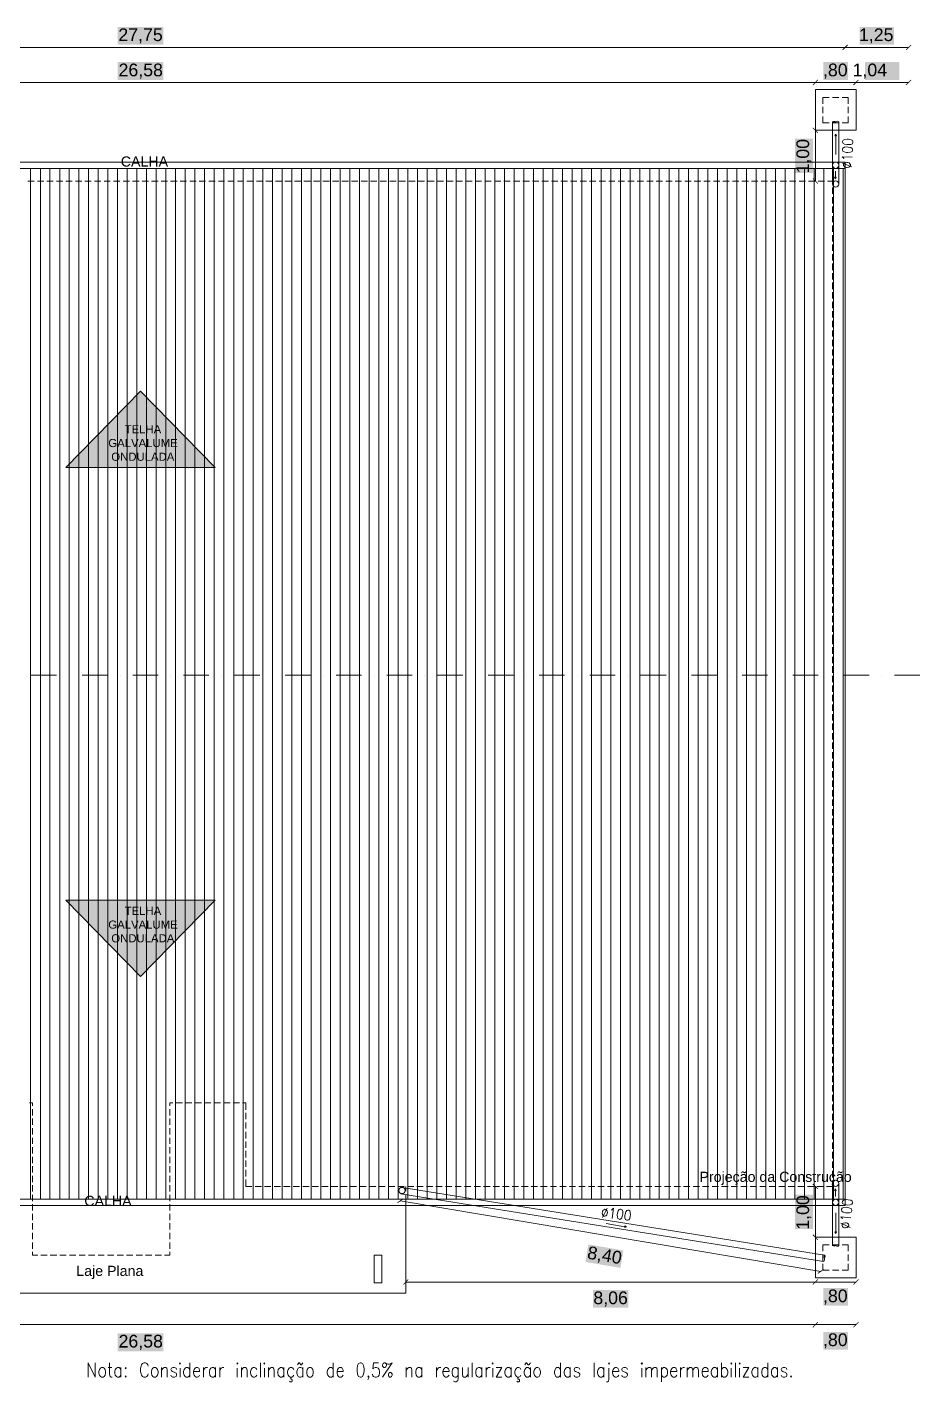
# Model space of a CAD drawing. Header units: millimetres. Extents: x 8 to 69.8, y -142.7 to -115.9.
# Drawn here: x 22.13 to 39.71, y -142.56 to -115.88 of the extents above; entities that cross this region are included whole.
import ezdxf

# ---------------------------------------------------------------- set-up
doc = ezdxf.new("R2010")
doc.units = ezdxf.units.MM
for name, color, linetype in [('PDF_0', 7, 'Continuous'), ('PDF_04-DETALHE', 7, 'Continuous'), ('PDF_A_Texto', 7, 'Continuous'), ('PDF_Text', 7, 'Continuous')]:
    doc.layers.add(name, color=color, linetype=linetype)
for name, color, linetype, true_color in [('PDF_13-CORTE', 7, 'Continuous', 0x7d7d7d), ('PDF_19-COBERTA', 7, 'Continuous', 0x7d7d7d), ('PDF_A-PROJEÇÃO', 7, 'Continuous', 0x7d7d7d), ('PDF_A_Cotas', 7, 'Continuous', 0xffffff), ('PDF_A_PLUVIAL', 7, 'Continuous', 0x2491ff), ('PDF_IND_FLUXO', 7, 'Continuous', 0xffffff)]:
    doc.layers.add(name, color=color, linetype=linetype, true_color=true_color)
doc.styles.add('PDF Arial', font='arial.ttf')

msp = doc.modelspace()

# ---------------------------------------------------------------- linework, layer by layer
at = {"layer": 'PDF_0', "transparency": 33554559}
for points in [[(38.18, -116.32), (38.19, -116.33), (38.278, -116.219)], [(38.278, -116.219), (38.19, -116.33), (38.18, -116.32)], [(38.19, -116.33), (38.278, -116.219), (38.291, -116.231)], [(38.291, -116.231), (38.278, -116.219), (38.19, -116.33)], [(39.428, -116.32), (39.441, -116.33), (39.529, -116.219)], [(39.441, -116.33), (39.529, -116.219), (39.539, -116.231)]]:
    msp.add_solid(points, dxfattribs=at)
at = {"layer": 'PDF_04-DETALHE', "lineweight": 0}
msp.add_lwpolyline([(10.486, -116.276), (38.234, -116.276), (39.485, -116.276)], dxfattribs=at)
at = {"layer": 'PDF_04-DETALHE', "color": 7, "true_color": 0xffffff, "transparency": 33554559}
for points in [[(23.911, -115.876), (23.911, -116.225), (24.809, -115.876)], [(23.911, -116.225), (24.809, -115.876), (24.809, -116.225)], [(38.52, -115.876), (38.52, -116.225), (39.199, -115.876)], [(38.52, -116.225), (39.199, -115.876), (39.199, -116.225)]]:
    msp.add_solid(points, dxfattribs=at)
at = {"layer": 'PDF_04-DETALHE', "transparency": 33554559}
for points in [[(37.593, -117.013), (37.605, -117.022), (37.694, -116.911)], [(37.694, -116.911), (37.605, -117.022), (37.593, -117.013)], [(37.605, -117.022), (37.694, -116.911), (37.704, -116.92)], [(37.704, -116.92), (37.694, -116.911), (37.605, -117.022)], [(38.393, -117.013), (38.405, -117.022), (38.494, -116.911)], [(38.494, -116.911), (38.405, -117.022), (38.393, -117.013)], [(38.405, -117.022), (38.494, -116.911), (38.504, -116.92)], [(38.504, -116.92), (38.494, -116.911), (38.405, -117.022)], [(39.428, -117.013), (39.441, -117.022), (39.529, -116.911)], [(39.441, -117.022), (39.529, -116.911), (39.539, -116.92)], [(37.704, -117.956), (37.593, -117.864), (37.605, -117.854)], [(37.694, -117.966), (37.704, -117.956), (37.593, -117.864)], [(37.605, -118.855), (37.593, -118.864), (37.704, -118.953)], [(37.593, -118.864), (37.704, -118.953), (37.694, -118.966)], [(37.704, -138.757), (37.593, -138.668), (37.605, -138.655)], [(37.694, -138.766), (37.704, -138.757), (37.593, -138.668)], [(29.528, -138.944), (29.423, -139.039), (29.413, -139.027)], [(29.537, -138.957), (29.528, -138.944), (29.423, -139.039)], [(37.605, -139.655), (37.593, -139.668), (37.704, -139.757)], [(37.593, -139.668), (37.704, -139.757), (37.694, -139.766)], [(37.691, -140.417), (37.701, -140.43), (37.808, -140.335)], [(37.701, -140.43), (37.808, -140.335), (37.815, -140.348)], [(29.629, -140.536), (29.54, -140.647), (29.531, -140.638)], [(29.639, -140.546), (29.629, -140.536), (29.54, -140.647)], [(37.593, -140.638), (37.605, -140.647), (37.694, -140.536)], [(37.694, -140.536), (37.605, -140.647), (37.593, -140.638)], [(37.605, -140.647), (37.694, -140.536), (37.704, -140.546)], [(37.704, -140.546), (37.694, -140.536), (37.605, -140.647)], [(38.393, -140.638), (38.405, -140.647), (38.494, -140.536)], [(38.405, -140.647), (38.494, -140.536), (38.504, -140.546)], [(37.593, -141.476), (37.605, -141.489), (37.694, -141.378)], [(37.694, -141.378), (37.605, -141.489), (37.593, -141.476)], [(37.605, -141.489), (37.694, -141.378), (37.704, -141.387)], [(37.704, -141.387), (37.694, -141.378), (37.605, -141.489)], [(38.393, -141.476), (38.405, -141.489), (38.494, -141.378)], [(38.405, -141.489), (38.494, -141.378), (38.504, -141.387)]]:
    msp.add_solid(points, dxfattribs=at)
at = {"layer": 'PDF_13-CORTE', "lineweight": 0}
for points in [[(10.486, -118.661), (38.234, -118.661), (38.234, -138.96), (10.486, -138.96)], [(29.112, -140.611), (29.112, -140.062), (28.962, -140.062), (28.962, -140.611)]]:
    msp.add_lwpolyline(points, close=True, dxfattribs=at)
for points in [[(22.707, -128.641), (22.209, -128.641)], [(22.958, -128.641), (22.958, -128.641)], [(23.707, -128.641), (23.209, -128.641)], [(23.958, -128.641), (23.958, -128.641)], [(24.708, -128.641), (24.209, -128.641)], [(24.958, -128.641), (24.958, -128.641)], [(25.708, -128.641), (25.209, -128.641)], [(25.959, -128.641), (25.959, -128.641)], [(26.708, -128.641), (26.209, -128.641)], [(26.959, -128.641), (26.959, -128.641)], [(27.708, -128.641), (27.21, -128.641)], [(27.959, -128.641), (27.959, -128.641)], [(28.708, -128.641), (28.21, -128.641)], [(28.959, -128.641), (28.959, -128.641)], [(29.709, -128.641), (29.207, -128.641)], [(29.959, -128.641), (29.959, -128.641)], [(30.709, -128.641), (30.207, -128.641)], [(30.96, -128.641), (30.96, -128.641)], [(31.709, -128.641), (31.207, -128.641)], [(31.96, -128.641), (31.96, -128.641)], [(32.709, -128.641), (32.207, -128.641)], [(32.957, -128.641), (32.957, -128.641)], [(33.709, -128.641), (33.208, -128.641)], [(33.957, -128.641), (33.957, -128.641)], [(34.71, -128.641), (34.208, -128.641)], [(34.957, -128.641), (34.957, -128.641)], [(35.71, -128.641), (35.208, -128.641)], [(35.957, -128.641), (35.957, -128.641)], [(36.707, -128.641), (36.208, -128.641)], [(36.958, -128.641), (36.958, -128.641)], [(37.707, -128.641), (37.208, -128.641)], [(37.958, -128.641), (37.958, -128.641)], [(38.707, -128.641), (38.209, -128.641)], [(38.958, -128.641), (38.958, -128.641)], [(39.707, -128.641), (39.209, -128.641)]]:
    msp.add_lwpolyline(points, dxfattribs=at)
at = {"layer": 'PDF_13-CORTE', "color": 7, "lineweight": 0}
msp.add_lwpolyline([(17.586, -138.96), (17.586, -140.811), (29.585, -140.811), (29.585, -138.96)], dxfattribs=at)
at = {"layer": 'PDF_19-COBERTA', "lineweight": 0}
for points in [[(22.196, -118.661), (22.196, -138.96)], [(22.387, -118.661), (22.387, -138.96)], [(22.577, -118.661), (22.577, -138.96)], [(22.768, -118.661), (22.768, -138.96)], [(22.955, -118.661), (22.955, -138.96)], [(23.145, -118.661), (23.145, -138.96)], [(23.336, -118.661), (23.336, -138.96)], [(23.526, -118.661), (23.526, -138.96)], [(23.717, -118.661), (23.717, -138.96)], [(23.907, -118.661), (23.907, -138.96)], [(24.098, -118.661), (24.098, -138.96)], [(24.288, -118.661), (24.288, -138.96)], [(24.479, -118.661), (24.479, -138.96)], [(24.67, -118.661), (24.67, -138.96)], [(24.86, -118.661), (24.86, -138.96)], [(25.051, -118.661), (25.051, -138.96)], [(25.241, -118.661), (25.241, -138.96)], [(25.432, -118.661), (25.432, -138.96)], [(25.622, -118.661), (25.622, -138.96)], [(25.813, -118.661), (25.813, -138.96)], [(26.003, -118.661), (26.003, -138.96)], [(26.194, -118.661), (26.194, -138.96)], [(26.384, -118.661), (26.384, -138.96)], [(26.575, -118.661), (26.575, -138.96)], [(26.765, -118.661), (26.765, -138.96)], [(26.956, -118.661), (26.956, -138.96)], [(27.146, -118.661), (27.146, -138.96)], [(27.337, -118.661), (27.337, -138.96)], [(27.527, -118.661), (27.527, -138.96)], [(27.718, -118.661), (27.718, -138.96)], [(27.908, -118.661), (27.908, -138.96)], [(28.099, -118.661), (28.099, -138.96)], [(28.289, -118.661), (28.289, -138.96)], [(28.48, -118.661), (28.48, -138.96)], [(28.67, -118.661), (28.67, -138.96)], [(28.861, -118.661), (28.861, -138.96)], [(29.051, -118.661), (29.051, -138.96)], [(29.242, -118.661), (29.242, -138.96)], [(29.432, -118.661), (29.432, -138.96)], [(29.623, -118.661), (29.623, -138.96)], [(29.813, -118.661), (29.813, -138.96)], [(30.004, -118.661), (30.004, -138.96)], [(30.194, -118.661), (30.194, -138.96)], [(30.385, -118.661), (30.385, -138.96)], [(30.575, -118.661), (30.575, -138.96)], [(30.766, -118.661), (30.766, -138.96)], [(30.956, -118.661), (30.956, -138.96)], [(31.147, -118.661), (31.147, -138.96)], [(31.337, -118.661), (31.337, -138.96)], [(31.528, -118.661), (31.528, -138.96)], [(31.718, -118.661), (31.718, -138.96)], [(31.909, -118.661), (31.909, -138.96)], [(32.099, -118.661), (32.099, -138.96)], [(32.29, -118.661), (32.29, -138.96)], [(32.481, -118.661), (32.481, -138.96)], [(32.671, -118.661), (32.671, -138.96)], [(32.862, -118.661), (32.862, -138.96)], [(33.052, -118.661), (33.052, -138.96)], [(33.243, -118.661), (33.243, -138.96)], [(33.433, -118.661), (33.433, -138.96)], [(33.624, -118.661), (33.624, -138.96)], [(33.814, -118.661), (33.814, -138.96)], [(34.005, -118.661), (34.005, -138.96)], [(34.195, -118.661), (34.195, -138.96)], [(34.386, -118.661), (34.386, -138.96)], [(34.576, -118.661), (34.576, -138.96)], [(34.767, -118.661), (34.767, -138.96)], [(34.957, -118.661), (34.957, -138.96)], [(35.148, -118.661), (35.148, -138.96)], [(35.338, -118.661), (35.338, -138.96)], [(35.529, -118.661), (35.529, -138.96)], [(35.719, -118.661), (35.719, -138.96)], [(35.91, -118.661), (35.91, -138.96)], [(36.1, -118.661), (36.1, -138.96)], [(36.291, -118.661), (36.291, -138.96)], [(36.481, -118.661), (36.481, -138.96)], [(36.672, -118.661), (36.672, -138.96)], [(36.862, -118.661), (36.862, -138.96)], [(37.053, -118.661), (37.053, -138.96)], [(37.243, -118.661), (37.243, -138.96)], [(37.434, -118.661), (37.434, -138.96)], [(37.624, -118.661), (37.624, -138.96)], [(37.815, -118.661), (37.815, -138.96)], [(38.005, -118.661), (38.005, -138.96)], [(38.196, -118.661), (38.196, -138.96)]]:
    msp.add_lwpolyline(points, dxfattribs=at)
at = {"layer": 'PDF_A-PROJEÇÃO', "lineweight": 0}
for points in [[(22.142, -118.909), (22.266, -118.909)], [(22.329, -118.909), (22.453, -118.909)], [(22.517, -118.909), (22.641, -118.909)], [(22.704, -118.909), (22.828, -118.909)], [(22.891, -118.909), (23.015, -118.909)], [(23.079, -118.909), (23.203, -118.909)], [(23.266, -118.909), (23.39, -118.909)], [(23.453, -118.909), (23.577, -118.909)], [(23.641, -118.909), (23.765, -118.909)], [(23.828, -118.909), (23.955, -118.909)], [(24.015, -118.909), (24.142, -118.909)], [(24.203, -118.909), (24.33, -118.909)], [(24.39, -118.909), (24.517, -118.909)], [(24.577, -118.909), (24.704, -118.909)], [(24.765, -118.909), (24.892, -118.909)], [(24.952, -118.909), (25.079, -118.909)], [(25.143, -118.909), (25.266, -118.909)], [(25.33, -118.909), (25.454, -118.909)], [(25.517, -118.909), (25.641, -118.909)], [(25.705, -118.909), (25.828, -118.909)], [(25.892, -118.909), (26.016, -118.909)], [(26.079, -118.909), (26.203, -118.909)], [(26.267, -118.909), (26.39, -118.909)], [(26.454, -118.909), (26.578, -118.909)], [(26.641, -118.909), (26.765, -118.909)], [(26.829, -118.909), (26.952, -118.909)], [(27.016, -118.909), (27.14, -118.909)], [(27.203, -118.909), (27.327, -118.909)], [(27.391, -118.909), (27.514, -118.909)], [(27.578, -118.909), (27.705, -118.909)], [(27.765, -118.909), (27.892, -118.909)], [(27.953, -118.909), (28.08, -118.909)], [(28.14, -118.909), (28.267, -118.909)], [(28.327, -118.909), (28.454, -118.909)], [(28.515, -118.909), (28.642, -118.909)], [(28.702, -118.909), (28.829, -118.909)], [(28.889, -118.909), (29.016, -118.909)], [(29.08, -118.909), (29.204, -118.909)], [(29.267, -118.909), (29.391, -118.909)], [(29.455, -118.909), (29.578, -118.909)], [(29.642, -118.909), (29.766, -118.909)], [(29.829, -118.909), (29.953, -118.909)], [(30.017, -118.909), (30.14, -118.909)], [(30.204, -118.909), (30.328, -118.909)], [(30.391, -118.909), (30.515, -118.909)], [(30.579, -118.909), (30.702, -118.909)], [(30.766, -118.909), (30.89, -118.909)], [(30.953, -118.909), (31.077, -118.909)], [(31.141, -118.909), (31.264, -118.909)], [(31.328, -118.909), (31.452, -118.909)], [(31.515, -118.909), (31.642, -118.909)], [(31.703, -118.909), (31.83, -118.909)], [(31.89, -118.909), (32.017, -118.909)], [(32.077, -118.909), (32.204, -118.909)], [(32.265, -118.909), (32.392, -118.909)], [(32.452, -118.909), (32.579, -118.909)], [(32.639, -118.909), (32.766, -118.909)], [(32.83, -118.909), (32.954, -118.909)], [(33.017, -118.909), (33.141, -118.909)], [(33.204, -118.909), (33.328, -118.909)], [(33.392, -118.909), (33.516, -118.909)], [(33.579, -118.909), (33.703, -118.909)], [(33.766, -118.909), (33.89, -118.909)], [(33.954, -118.909), (34.078, -118.909)], [(34.141, -118.909), (34.265, -118.909)], [(34.328, -118.909), (34.452, -118.909)], [(34.516, -118.909), (34.64, -118.909)], [(34.703, -118.909), (34.827, -118.909)], [(34.89, -118.909), (35.014, -118.909)], [(35.078, -118.909), (35.202, -118.909)], [(35.265, -118.909), (35.392, -118.909)], [(35.452, -118.909), (35.58, -118.909)], [(35.64, -118.909), (35.767, -118.909)], [(35.827, -118.909), (35.954, -118.909)], [(36.015, -118.909), (36.142, -118.909)], [(36.202, -118.909), (36.329, -118.909)], [(36.389, -118.909), (36.516, -118.909)], [(36.58, -118.909), (36.704, -118.909)], [(36.767, -118.909), (36.891, -118.909)], [(36.954, -118.909), (37.078, -118.909)], [(37.142, -118.909), (37.266, -118.909)], [(37.329, -118.909), (37.453, -118.909)], [(37.516, -118.909), (37.64, -118.909)], [(37.704, -118.909), (37.828, -118.909)], [(37.891, -118.909), (37.983, -118.909), (37.983, -118.972)], [(37.983, -118.909), (37.983, -118.909)], [(37.983, -119.036), (37.983, -119.159)], [(37.983, -119.223), (37.983, -119.347)], [(37.983, -119.41), (37.983, -119.534)], [(37.983, -119.598), (37.983, -119.721)], [(37.983, -119.785), (37.983, -119.909)], [(37.983, -119.972), (37.983, -120.096)], [(37.983, -120.16), (37.983, -120.283)], [(37.983, -120.347), (37.983, -120.474)], [(37.983, -120.534), (37.983, -120.661)], [(37.983, -120.722), (37.983, -120.849)], [(37.983, -120.909), (37.983, -121.036)], [(37.983, -121.096), (37.983, -121.223)], [(37.983, -121.284), (37.983, -121.411)], [(37.983, -121.474), (37.983, -121.598)], [(37.983, -121.661), (37.983, -121.785)], [(37.983, -121.849), (37.983, -121.973)], [(37.983, -122.036), (37.983, -122.16)], [(37.983, -122.223), (37.983, -122.347)], [(37.983, -122.411), (37.983, -122.535)], [(37.983, -122.598), (37.983, -122.722)], [(37.983, -122.785), (37.983, -122.909)], [(37.983, -122.973), (37.983, -123.097)], [(37.983, -123.16), (37.983, -123.284)], [(37.983, -123.347), (37.983, -123.471)], [(37.983, -123.535), (37.983, -123.662)], [(37.983, -123.722), (37.983, -123.849)], [(37.983, -123.909), (37.983, -124.036)], [(37.983, -124.097), (37.983, -124.224)], [(37.983, -124.284), (37.983, -124.411)], [(37.983, -124.472), (37.983, -124.599)], [(37.983, -124.659), (37.983, -124.786)], [(37.983, -124.849), (37.983, -124.973)], [(37.983, -125.037), (37.983, -125.161)], [(37.983, -125.224), (37.983, -125.348)], [(37.983, -125.411), (37.983, -125.535)], [(37.983, -125.599), (37.983, -125.723)], [(37.983, -125.786), (37.983, -125.91)], [(37.983, -125.973), (37.983, -126.097)], [(37.983, -126.161), (37.983, -126.285)], [(37.983, -126.348), (37.983, -126.472)], [(37.983, -126.535), (37.983, -126.659)], [(37.983, -126.723), (37.983, -126.847)], [(37.983, -126.91), (37.983, -127.037)], [(37.983, -127.097), (37.983, -127.224)], [(37.983, -127.285), (37.983, -127.412)], [(37.983, -127.472), (37.983, -127.599)], [(37.983, -127.659), (37.983, -127.786)], [(37.983, -127.847), (37.983, -127.91), (37.983, -128.031)], [(37.983, -128.091), (37.983, -128.218)], [(37.983, -128.279), (37.983, -128.406)], [(37.983, -128.466), (37.983, -128.593)], [(37.983, -128.653), (37.983, -128.78)], [(37.983, -128.841), (37.983, -128.968)], [(37.983, -129.028), (37.983, -129.155)], [(37.983, -129.218), (37.983, -129.342)], [(37.983, -129.406), (37.983, -129.53)], [(37.983, -129.593), (37.983, -129.717)], [(37.983, -129.78), (37.983, -129.904)], [(37.983, -129.968), (37.983, -130.092)], [(37.983, -130.155), (37.983, -130.279)], [(37.983, -130.342), (37.983, -130.466)], [(37.983, -130.53), (37.983, -130.654)], [(37.983, -130.717), (37.983, -130.841)], [(37.983, -130.904), (37.983, -131.028)], [(37.983, -131.092), (37.983, -131.216)], [(37.983, -131.279), (37.983, -131.406)], [(37.983, -131.466), (37.983, -131.593)], [(37.983, -131.654), (37.983, -131.781)], [(37.983, -131.841), (37.983, -131.968)], [(37.983, -132.028), (37.983, -132.155)], [(37.983, -132.216), (37.983, -132.343)], [(37.983, -132.403), (37.983, -132.53)], [(37.983, -132.594), (37.983, -132.717)], [(37.983, -132.781), (37.983, -132.905)], [(37.983, -132.968), (37.983, -133.092)], [(37.983, -133.156), (37.983, -133.28)], [(37.983, -133.343), (37.983, -133.467)], [(37.983, -133.53), (37.983, -133.654)], [(37.983, -133.718), (37.983, -133.842)], [(37.983, -133.905), (37.983, -134.029)], [(37.983, -134.092), (37.983, -134.216)], [(37.983, -134.28), (37.983, -134.404)], [(37.983, -134.467), (37.983, -134.591)], [(37.983, -134.654), (37.983, -134.781)], [(37.983, -134.842), (37.983, -134.969)], [(37.983, -135.029), (37.983, -135.156)], [(37.983, -135.216), (37.983, -135.343)], [(37.983, -135.404), (37.983, -135.531)], [(37.983, -135.591), (37.983, -135.718)], [(37.983, -135.778), (37.983, -135.905)], [(37.983, -135.969), (37.983, -136.093)], [(37.983, -136.156), (37.983, -136.28)], [(37.983, -136.344), (37.983, -136.467)], [(37.983, -136.531), (37.983, -136.655)], [(37.983, -136.718), (37.983, -136.842)], [(22.174, -137.061), (22.234, -137.061), (22.234, -137.125)], [(24.936, -137.125), (24.936, -137.061), (24.997, -137.061)], [(25.06, -137.061), (25.184, -137.061)], [(25.247, -137.061), (25.371, -137.061)], [(25.435, -137.061), (25.559, -137.061)], [(25.622, -137.061), (25.746, -137.061)], [(25.809, -137.061), (25.933, -137.061)], [(25.997, -137.061), (26.124, -137.061)], [(26.184, -137.061), (26.311, -137.061)], [(26.371, -137.061), (26.435, -137.061), (26.435, -137.198)], [(37.983, -136.906), (37.983, -137.029)], [(37.983, -137.093), (37.983, -137.217)], [(22.234, -137.185), (22.234, -137.312)], [(22.234, -137.372), (22.234, -137.499)], [(24.936, -137.312), (24.936, -137.185)], [(24.936, -137.499), (24.936, -137.372)], [(26.435, -137.261), (26.435, -137.385)], [(37.983, -137.28), (37.983, -137.404)], [(22.234, -137.563), (22.234, -137.687)], [(24.936, -137.687), (24.936, -137.563)], [(26.435, -137.449), (26.435, -137.572)], [(26.435, -137.636), (26.435, -137.763)], [(37.983, -137.468), (37.983, -137.591)], [(37.983, -137.655), (37.983, -137.779)], [(22.234, -137.75), (22.234, -137.874)], [(22.234, -137.938), (22.234, -138.061)], [(24.936, -137.874), (24.936, -137.75)], [(24.936, -138.061), (24.936, -137.938)], [(26.435, -137.823), (26.435, -137.95)], [(37.983, -137.842), (37.983, -137.966)], [(22.234, -138.125), (22.234, -138.249)], [(24.936, -138.249), (24.936, -138.125)], [(26.435, -138.011), (26.435, -138.138)], [(26.435, -138.198), (26.435, -138.325)], [(37.983, -138.03), (37.983, -138.157)], [(37.983, -138.217), (37.983, -138.344)], [(22.234, -138.312), (22.234, -138.436)], [(24.936, -138.436), (24.936, -138.312)], [(26.435, -138.385), (26.435, -138.512)], [(37.983, -138.404), (37.983, -138.531)], [(22.234, -138.5), (22.234, -138.623)], [(22.234, -138.687), (22.234, -138.811)], [(24.936, -138.623), (24.936, -138.5)], [(24.936, -138.811), (24.936, -138.687)], [(26.552, -138.712), (26.435, -138.712), (26.435, -138.573)], [(26.74, -138.712), (26.616, -138.712)], [(26.927, -138.712), (26.803, -138.712)], [(27.114, -138.712), (26.991, -138.712)], [(27.305, -138.712), (27.178, -138.712)], [(27.492, -138.712), (27.365, -138.712)], [(27.68, -138.712), (27.553, -138.712)], [(27.867, -138.712), (27.74, -138.712)], [(28.054, -138.712), (27.927, -138.712)], [(28.242, -138.712), (28.115, -138.712)], [(28.429, -138.712), (28.302, -138.712)], [(28.616, -138.712), (28.492, -138.712)], [(28.804, -138.712), (28.68, -138.712)], [(28.991, -138.712), (28.867, -138.712)], [(29.178, -138.712), (29.054, -138.712)], [(29.366, -138.712), (29.242, -138.712)], [(29.553, -138.712), (29.429, -138.712)], [(29.585, -138.804), (29.585, -138.712)], [(29.74, -138.712), (29.616, -138.712)], [(29.928, -138.712), (29.804, -138.712)], [(30.115, -138.712), (29.991, -138.712)], [(30.302, -138.712), (30.178, -138.712)], [(30.49, -138.712), (30.366, -138.712)], [(30.677, -138.712), (30.553, -138.712)], [(30.864, -138.712), (30.741, -138.712)], [(31.055, -138.712), (30.928, -138.712)], [(31.242, -138.712), (31.115, -138.712)], [(31.43, -138.712), (31.303, -138.712)], [(31.617, -138.712), (31.49, -138.712)], [(31.804, -138.712), (31.677, -138.712)], [(31.992, -138.712), (31.865, -138.712)], [(32.179, -138.712), (32.052, -138.712)], [(32.366, -138.712), (32.239, -138.712)], [(32.554, -138.712), (32.43, -138.712)], [(32.741, -138.712), (32.617, -138.712)], [(32.928, -138.712), (32.804, -138.712)], [(33.116, -138.712), (32.992, -138.712)], [(33.303, -138.712), (33.179, -138.712)], [(33.49, -138.712), (33.366, -138.712)], [(33.678, -138.712), (33.554, -138.712)], [(33.865, -138.712), (33.741, -138.712)], [(34.052, -138.712), (33.928, -138.712)], [(34.24, -138.712), (34.116, -138.712)], [(34.427, -138.712), (34.303, -138.712)], [(34.614, -138.712), (34.49, -138.712)], [(34.805, -138.712), (34.678, -138.712)], [(34.992, -138.712), (34.865, -138.712)], [(35.179, -138.712), (35.052, -138.712)], [(35.367, -138.712), (35.24, -138.712)], [(35.554, -138.712), (35.427, -138.712)], [(35.741, -138.712), (35.614, -138.712)], [(35.929, -138.712), (35.802, -138.712)], [(36.116, -138.712), (35.989, -138.712)], [(36.303, -138.712), (36.18, -138.712)], [(36.491, -138.712), (36.367, -138.712)], [(36.678, -138.712), (36.554, -138.712)], [(36.865, -138.712), (36.742, -138.712)], [(37.053, -138.712), (36.929, -138.712)], [(37.24, -138.712), (37.116, -138.712)], [(37.427, -138.712), (37.304, -138.712)], [(37.615, -138.712), (37.491, -138.712)], [(37.802, -138.712), (37.678, -138.712)], [(37.983, -138.592), (37.983, -138.712), (37.866, -138.712)], [(22.234, -138.874), (22.234, -138.998)], [(24.936, -138.998), (24.936, -138.874)], [(29.585, -138.96), (29.585, -138.868)], [(22.234, -139.062), (22.234, -139.185)], [(22.234, -139.249), (22.234, -139.373)], [(24.936, -139.185), (24.936, -139.062)], [(24.936, -139.373), (24.936, -139.249)], [(22.234, -139.436), (22.234, -139.56)], [(24.936, -139.56), (24.936, -139.436)], [(22.234, -139.624), (22.234, -139.751)], [(22.234, -139.811), (22.234, -139.938)], [(24.936, -139.751), (24.936, -139.624)], [(24.936, -139.938), (24.936, -139.811)], [(22.234, -139.998), (22.234, -140.062), (22.336, -140.062)], [(22.396, -140.062), (22.523, -140.062)], [(22.583, -140.062), (22.71, -140.062)], [(22.774, -140.062), (22.898, -140.062)], [(22.961, -140.062), (23.085, -140.062)], [(23.149, -140.062), (23.272, -140.062)], [(23.336, -140.062), (23.46, -140.062)], [(23.523, -140.062), (23.647, -140.062)], [(23.711, -140.062), (23.834, -140.062)], [(23.898, -140.062), (24.022, -140.062)], [(24.085, -140.062), (24.209, -140.062)], [(24.273, -140.062), (24.396, -140.062)], [(24.46, -140.062), (24.584, -140.062)], [(24.647, -140.062), (24.771, -140.062)], [(24.835, -140.062), (24.936, -140.062), (24.936, -139.998)]]:
    msp.add_lwpolyline(points, dxfattribs=at)
at = {"layer": 'PDF_A_Cotas', "color": 7, "lineweight": 0}
for points in [[(10.27, -116.968), (11.07, -116.968), (37.65, -116.968), (38.45, -116.968), (39.485, -116.968)], [(37.65, -117.908), (37.65, -118.909)], [(37.65, -139.712), (37.65, -138.712)], [(29.474, -138.992), (37.755, -140.382)], [(38.45, -140.593), (37.65, -140.593), (29.585, -140.593)], [(10.27, -141.432), (11.07, -141.432), (37.65, -141.432), (38.45, -141.432)]]:
    msp.add_lwpolyline(points, dxfattribs=at)
at = {"layer": 'PDF_A_Cotas', "transparency": 33554559}
for points in [[(23.911, -116.565), (23.911, -116.917), (24.809, -116.565)], [(23.911, -116.917), (24.809, -116.565), (24.809, -116.917)], [(37.805, -116.565), (37.805, -116.917), (38.294, -116.565)], [(37.805, -116.917), (38.294, -116.565), (38.294, -116.917)], [(38.628, -116.565), (38.628, -116.917), (39.304, -116.565)], [(38.628, -116.917), (39.304, -116.565), (39.304, -116.917)], [(37.25, -118.747), (37.599, -118.747), (37.25, -118.073)], [(37.599, -118.747), (37.25, -118.073), (37.599, -118.073)], [(37.25, -139.551), (37.599, -139.551), (37.25, -138.874)], [(37.599, -139.551), (37.25, -138.874), (37.599, -138.874)], [(33.179, -139.852), (33.122, -140.198), (33.868, -139.97)], [(33.122, -140.198), (33.868, -139.97), (33.811, -140.313)], [(33.268, -140.749), (33.268, -141.098), (33.967, -140.749)], [(33.268, -141.098), (33.967, -140.749), (33.967, -141.098)], [(37.805, -140.711), (37.805, -141.06), (38.294, -140.711)], [(37.805, -141.06), (38.294, -140.711), (38.294, -141.06)], [(23.911, -141.603), (23.911, -141.955), (24.809, -141.603)], [(23.911, -141.955), (24.809, -141.603), (24.809, -141.955)], [(37.805, -141.578), (37.805, -141.927), (38.294, -141.578)], [(37.805, -141.927), (38.294, -141.578), (38.294, -141.927)]]:
    msp.add_solid(points, dxfattribs=at)
at = {"layer": 'PDF_A_PLUVIAL', "lineweight": 0}
for points in [[(38.45, -117.108), (38.45, -117.908), (37.65, -117.908), (37.65, -117.108)], [(38.186, -118.143), (38.196, -118.166), (38.221, -118.181), (38.269, -118.191), (38.297, -118.191), (38.345, -118.188), (38.377, -118.172), (38.386, -118.15), (38.386, -118.134), (38.377, -118.112), (38.351, -118.096), (38.304, -118.086), (38.275, -118.083), (38.228, -118.089), (38.196, -118.105), (38.186, -118.127)], [(38.18, -118.293), (38.19, -118.318), (38.215, -118.334), (38.263, -118.343), (38.291, -118.343), (38.339, -118.34), (38.371, -118.324), (38.38, -118.302), (38.38, -118.286), (38.371, -118.264), (38.345, -118.248), (38.297, -118.239), (38.269, -118.235), (38.221, -118.242), (38.19, -118.258), (38.18, -118.28)], [(38.205, -118.601), (38.215, -118.616), (38.231, -118.632), (38.259, -118.642), (38.278, -118.642), (38.307, -118.635), (38.329, -118.62), (38.339, -118.607), (38.339, -118.582), (38.329, -118.569), (38.313, -118.55), (38.285, -118.543), (38.266, -118.54), (38.237, -118.547), (38.215, -118.562), (38.205, -118.578)], [(38.177, -139.02), (38.186, -139.046), (38.212, -139.062), (38.259, -139.074), (38.288, -139.077), (38.336, -139.074), (38.364, -139.062), (38.377, -139.039), (38.38, -139.023), (38.371, -139.001), (38.345, -138.982), (38.297, -138.973), (38.269, -138.969), (38.221, -138.973), (38.193, -138.985), (38.18, -139.004)], [(33.5, -139.16), (33.484, -139.17), (33.465, -139.185), (33.455, -139.214), (33.452, -139.233), (33.455, -139.262), (33.471, -139.281), (33.484, -139.293), (33.506, -139.297), (33.522, -139.287), (33.541, -139.271), (33.551, -139.243), (33.554, -139.223), (33.547, -139.195), (33.535, -139.176), (33.522, -139.163)], [(33.808, -139.157), (33.782, -139.166), (33.763, -139.192), (33.751, -139.239), (33.747, -139.268), (33.751, -139.316), (33.76, -139.344), (33.782, -139.357), (33.798, -139.36), (33.82, -139.35), (33.839, -139.325), (33.852, -139.277), (33.855, -139.249), (33.855, -139.201), (33.843, -139.173), (33.82, -139.16)], [(33.957, -139.176), (33.935, -139.182), (33.916, -139.211), (33.903, -139.255), (33.9, -139.284), (33.9, -139.331), (33.913, -139.363), (33.935, -139.376), (33.951, -139.376), (33.973, -139.37), (33.992, -139.344), (34.005, -139.297), (34.008, -139.268), (34.005, -139.22), (33.995, -139.189), (33.973, -139.179)], [(38.164, -139.173), (38.17, -139.195), (38.199, -139.214), (38.244, -139.227), (38.272, -139.23), (38.323, -139.227), (38.351, -139.214), (38.364, -139.192), (38.364, -139.176), (38.358, -139.154), (38.329, -139.135), (38.285, -139.122), (38.256, -139.119), (38.205, -139.122), (38.177, -139.135), (38.164, -139.157)], [(38.174, -139.481), (38.18, -139.497), (38.199, -139.512), (38.224, -139.522), (38.244, -139.525), (38.275, -139.519), (38.294, -139.506), (38.304, -139.493), (38.307, -139.471), (38.301, -139.452), (38.282, -139.436), (38.253, -139.427), (38.234, -139.424), (38.205, -139.43), (38.186, -139.443), (38.174, -139.458)], [(38.45, -140.513), (38.45, -139.712), (37.65, -139.712), (37.65, -140.513)]]:
    msp.add_lwpolyline(points, close=True, dxfattribs=at)
for points in [[(37.799, -117.384), (37.799, -117.261), (37.923, -117.261)], [(37.986, -117.261), (38.11, -117.261)], [(38.174, -117.261), (38.297, -117.261), (38.297, -117.384)], [(37.799, -117.572), (37.799, -117.448)], [(37.923, -117.759), (37.799, -117.759), (37.799, -117.635)], [(38.297, -117.635), (38.297, -117.759), (38.174, -117.759)], [(38.297, -117.448), (38.297, -117.572)], [(37.983, -118.963), (37.983, -117.743)], [(38.11, -117.759), (37.986, -117.759)], [(38.11, -118.969), (38.11, -117.743)], [(38.05, -118.016), (38.034, -118.019), (38.053, -117.985)], [(38.05, -118.388), (38.05, -118.016), (38.066, -118.019), (38.05, -117.985)], [(38.212, -118.47), (38.202, -118.454), (38.174, -118.432), (38.374, -118.439)], [(10.486, -118.661), (10.486, -118.534), (38.234, -118.534), (38.234, -118.661)], [(38.043, -118.712), (38.043, -118.832), (38.059, -118.829), (38.043, -118.867), (38.028, -118.829), (38.043, -118.832)], [(38.18, -118.553), (38.367, -118.629)], [(29.509, -138.731), (37.831, -140.065)], [(37.983, -138.658), (37.983, -139.878)], [(38.11, -138.652), (38.11, -139.878)], [(38.234, -138.96), (38.234, -139.087), (10.486, -139.087), (10.486, -138.96)], [(29.489, -138.855), (37.812, -140.189)], [(38.043, -138.909), (38.043, -138.788), (38.059, -138.792), (38.043, -138.757), (38.028, -138.792), (38.043, -138.788)], [(33.547, -139.138), (33.458, -139.319)], [(33.627, -139.176), (33.643, -139.17), (33.671, -139.141), (33.646, -139.341)], [(38.05, -139.233), (38.05, -139.605), (38.066, -139.601), (38.05, -139.636)], [(33.532, -139.443), (33.897, -139.503), (33.893, -139.516), (33.932, -139.506), (33.897, -139.487), (33.897, -139.503)], [(38.148, -139.433), (38.332, -139.519)], [(38.186, -139.35), (38.177, -139.335), (38.151, -139.309), (38.348, -139.328)], [(38.05, -139.605), (38.034, -139.601), (38.053, -139.636)], [(37.923, -139.862), (37.799, -139.862), (37.799, -139.986)], [(37.799, -140.049), (37.799, -140.173)], [(38.11, -139.862), (37.986, -139.862)], [(38.297, -139.986), (38.297, -139.862), (38.174, -139.862)], [(38.297, -140.173), (38.297, -140.049)], [(37.799, -140.236), (37.799, -140.36), (37.923, -140.36)], [(37.818, -140.189), (37.818, -140.189)], [(38.174, -140.36), (38.297, -140.36), (38.297, -140.236)], [(37.986, -140.36), (38.11, -140.36)]]:
    msp.add_lwpolyline(points, dxfattribs=at)
msp.add_lwpolyline([(37.813, -140.188, 0.292777), (37.825, -140.115, 0.415337), (37.833, -140.064)], format="xyb", dxfattribs=at)
for centre in [(38.048, -118.596), (38.048, -118.967), (29.51, -138.79), (38.048, -138.65), (38.048, -139.022)]:
    msp.add_circle(centre, 0.0619, dxfattribs=at)
for centre, radius, start, end in [((38.023, -117.802), 0.0683, 57.9694, 122.0471), ((38.023, -117.685), 0.0683, 237.9694, 302.0471), ((38.083, -117.767), 0.0365, 43.2532, 135.1098), ((37.855, -140.092), 0.0365, 125.8484, 216.0681), ((38.023, -139.933), 0.0683, 57.9529, 122.0306), ((38.023, -139.816), 0.0683, 237.9529, 302.0306), ((38.083, -139.851), 0.0365, 224.8902, 316.7468)]:
    msp.add_arc(centre, radius, start, end, dxfattribs=at)
at = {"layer": 'PDF_A_Texto', "lineweight": 0}
for points in [[(23.326, -142.464), (23.326, -142.182), (23.469, -142.464), (23.469, -142.182)], [(23.752, -142.182), (23.752, -142.41), (23.761, -142.452), (23.784, -142.464), (23.803, -142.464)], [(24.511, -142.249), (24.501, -142.223), (24.482, -142.195), (24.46, -142.182), (24.422, -142.182), (24.4, -142.195), (24.381, -142.223), (24.371, -142.249), (24.362, -142.29), (24.362, -142.356), (24.371, -142.398), (24.381, -142.426), (24.4, -142.452), (24.422, -142.464), (24.46, -142.464), (24.482, -142.452), (24.501, -142.426), (24.511, -142.398)], [(25.333, -142.182), (25.333, -142.464)], [(26.721, -142.182), (26.721, -142.464)], [(27.448, -142.223), (27.48, -142.182), (27.489, -142.182), (27.518, -142.223), (27.53, -142.223), (27.559, -142.182)], [(28.156, -142.182), (28.156, -142.464)], [(29.048, -142.182), (28.947, -142.182), (28.937, -142.302), (28.947, -142.29), (28.978, -142.277), (29.007, -142.277), (29.039, -142.29), (29.058, -142.318), (29.067, -142.356), (29.067, -142.385), (29.058, -142.426), (29.039, -142.452), (29.007, -142.464), (28.978, -142.464), (28.947, -142.452), (28.937, -142.439), (28.927, -142.41)], [(29.178, -142.182), (29.201, -142.21), (29.201, -142.236), (29.191, -142.264), (29.169, -142.277), (29.15, -142.277), (29.128, -142.249), (29.128, -142.223), (29.14, -142.195), (29.159, -142.182), (29.178, -142.182), (29.201, -142.195), (29.229, -142.21), (29.261, -142.21), (29.289, -142.195), (29.312, -142.182), (29.128, -142.464)], [(30.89, -142.182), (30.89, -142.464)], [(31.925, -142.223), (31.953, -142.182), (31.963, -142.182), (31.995, -142.223), (32.004, -142.223), (32.036, -142.182)], [(32.633, -142.182), (32.633, -142.464)], [(33.29, -142.182), (33.29, -142.464)], [(35.802, -142.182), (35.802, -142.464)], [(36.075, -142.182), (36.075, -142.464)], [(36.713, -142.182), (36.713, -142.464)], [(23.723, -142.277), (23.793, -142.277)], [(23.974, -142.318), (23.955, -142.29), (23.936, -142.277), (23.904, -142.277), (23.885, -142.29), (23.863, -142.318), (23.853, -142.356), (23.853, -142.385), (23.863, -142.426), (23.885, -142.452), (23.904, -142.464), (23.936, -142.464), (23.955, -142.452), (23.974, -142.426)], [(23.974, -142.277), (23.974, -142.464)], [(24.774, -142.277), (24.774, -142.464)], [(24.774, -142.331), (24.806, -142.29), (24.825, -142.277), (24.857, -142.277), (24.876, -142.29), (24.885, -142.331), (24.885, -142.464)], [(25.07, -142.318), (25.06, -142.29), (25.028, -142.277), (24.997, -142.277), (24.968, -142.29), (24.958, -142.318), (24.968, -142.344), (24.987, -142.356), (25.038, -142.372), (25.06, -142.385), (25.07, -142.41), (25.07, -142.426), (25.06, -142.452), (25.028, -142.464), (24.997, -142.464), (24.968, -142.452), (24.958, -142.426)], [(25.139, -142.29), (25.139, -142.464)], [(25.333, -142.318), (25.311, -142.29), (25.292, -142.277), (25.26, -142.277), (25.241, -142.29), (25.222, -142.318), (25.209, -142.356), (25.209, -142.385), (25.222, -142.426), (25.241, -142.452), (25.26, -142.464), (25.292, -142.464), (25.311, -142.452), (25.333, -142.426)], [(25.403, -142.356), (25.524, -142.356), (25.524, -142.331), (25.514, -142.302), (25.505, -142.29), (25.482, -142.277), (25.454, -142.277), (25.435, -142.29), (25.413, -142.318), (25.403, -142.356), (25.403, -142.385), (25.413, -142.426), (25.435, -142.452), (25.454, -142.464), (25.482, -142.464), (25.505, -142.452), (25.524, -142.426)], [(25.597, -142.277), (25.597, -142.464)], [(25.597, -142.356), (25.606, -142.318), (25.625, -142.29), (25.647, -142.277), (25.676, -142.277)], [(25.838, -142.318), (25.819, -142.29), (25.797, -142.277), (25.768, -142.277), (25.746, -142.29), (25.727, -142.318), (25.717, -142.356), (25.717, -142.385), (25.727, -142.426), (25.746, -142.452), (25.768, -142.464), (25.797, -142.464), (25.819, -142.452), (25.838, -142.426)], [(25.838, -142.277), (25.838, -142.464)], [(25.921, -142.277), (25.921, -142.464)], [(25.921, -142.356), (25.93, -142.318), (25.949, -142.29), (25.971, -142.277), (26, -142.277)], [(26.263, -142.29), (26.263, -142.464)], [(26.346, -142.277), (26.346, -142.464)], [(26.346, -142.331), (26.375, -142.29), (26.394, -142.277), (26.425, -142.277), (26.444, -142.29), (26.457, -142.331), (26.457, -142.464)], [(26.648, -142.318), (26.629, -142.29), (26.606, -142.277), (26.578, -142.277), (26.559, -142.29), (26.537, -142.318), (26.527, -142.356), (26.527, -142.385), (26.537, -142.426), (26.559, -142.452), (26.578, -142.464), (26.606, -142.464), (26.629, -142.452), (26.648, -142.426)], [(26.8, -142.29), (26.8, -142.464)], [(26.883, -142.277), (26.883, -142.464)], [(26.883, -142.331), (26.911, -142.29), (26.93, -142.277), (26.962, -142.277), (26.981, -142.29), (26.994, -142.331), (26.994, -142.464)], [(27.184, -142.318), (27.165, -142.29), (27.143, -142.277), (27.114, -142.277), (27.095, -142.29), (27.073, -142.318), (27.064, -142.356), (27.064, -142.385), (27.073, -142.426), (27.095, -142.452), (27.114, -142.464), (27.143, -142.464), (27.165, -142.452), (27.184, -142.426)], [(27.184, -142.277), (27.184, -142.464)], [(27.378, -142.318), (27.356, -142.29), (27.337, -142.277), (27.305, -142.277), (27.286, -142.29), (27.267, -142.318), (27.257, -142.356), (27.257, -142.385), (27.267, -142.426), (27.286, -142.452), (27.305, -142.464), (27.337, -142.464), (27.356, -142.452), (27.378, -142.426)], [(27.295, -142.547), (27.305, -142.56), (27.337, -142.56), (27.346, -142.547), (27.346, -142.518), (27.337, -142.506), (27.318, -142.506), (27.318, -142.464)], [(27.559, -142.318), (27.54, -142.29), (27.518, -142.277), (27.489, -142.277), (27.467, -142.29), (27.448, -142.318), (27.438, -142.356), (27.438, -142.385), (27.448, -142.426), (27.467, -142.452), (27.489, -142.464), (27.518, -142.464), (27.54, -142.452), (27.559, -142.426)], [(27.559, -142.277), (27.559, -142.464)], [(28.156, -142.318), (28.137, -142.29), (28.118, -142.277), (28.086, -142.277), (28.067, -142.29), (28.045, -142.318), (28.035, -142.356), (28.035, -142.385), (28.045, -142.426), (28.067, -142.452), (28.086, -142.464), (28.118, -142.464), (28.137, -142.452), (28.156, -142.426)], [(28.229, -142.356), (28.35, -142.356), (28.35, -142.331), (28.34, -142.302), (28.331, -142.29), (28.308, -142.277), (28.28, -142.277), (28.257, -142.29), (28.238, -142.318), (28.229, -142.356), (28.229, -142.385), (28.238, -142.426), (28.257, -142.452), (28.28, -142.464), (28.308, -142.464), (28.331, -142.452), (28.35, -142.426)], [(28.854, -142.452), (28.845, -142.464), (28.835, -142.452), (28.845, -142.439), (28.854, -142.452), (28.854, -142.48), (28.845, -142.506), (28.835, -142.518)], [(29.594, -142.277), (29.594, -142.464)], [(29.594, -142.331), (29.626, -142.29), (29.645, -142.277), (29.677, -142.277), (29.696, -142.29), (29.705, -142.331), (29.705, -142.464)], [(29.899, -142.318), (29.877, -142.29), (29.858, -142.277), (29.826, -142.277), (29.807, -142.29), (29.788, -142.318), (29.778, -142.356), (29.778, -142.385), (29.788, -142.426), (29.807, -142.452), (29.826, -142.464), (29.858, -142.464), (29.877, -142.452), (29.899, -142.426)], [(29.899, -142.277), (29.899, -142.464)], [(30.191, -142.277), (30.191, -142.464)], [(30.191, -142.356), (30.201, -142.318), (30.223, -142.29), (30.242, -142.277), (30.274, -142.277)], [(30.315, -142.356), (30.436, -142.356), (30.436, -142.331), (30.426, -142.302), (30.413, -142.29), (30.394, -142.277), (30.363, -142.277), (30.344, -142.29), (30.325, -142.318), (30.315, -142.356), (30.315, -142.385), (30.325, -142.426), (30.344, -142.452), (30.363, -142.464), (30.394, -142.464), (30.413, -142.452), (30.436, -142.426)], [(30.617, -142.318), (30.598, -142.29), (30.575, -142.277), (30.547, -142.277), (30.525, -142.29), (30.506, -142.318), (30.496, -142.356), (30.496, -142.385), (30.506, -142.426), (30.525, -142.452), (30.547, -142.464), (30.575, -142.464), (30.598, -142.452), (30.617, -142.426)], [(30.617, -142.277), (30.617, -142.493), (30.607, -142.534), (30.598, -142.547), (30.575, -142.56), (30.547, -142.56), (30.525, -142.547)], [(30.699, -142.277), (30.699, -142.41), (30.709, -142.452), (30.728, -142.464), (30.76, -142.464), (30.779, -142.452), (30.81, -142.41)], [(30.81, -142.277), (30.81, -142.464)], [(31.083, -142.318), (31.061, -142.29), (31.042, -142.277), (31.014, -142.277), (30.991, -142.29), (30.972, -142.318), (30.963, -142.356), (30.963, -142.385), (30.972, -142.426), (30.991, -142.452), (31.014, -142.464), (31.042, -142.464), (31.061, -142.452), (31.083, -142.426)], [(31.083, -142.277), (31.083, -142.464)], [(31.163, -142.277), (31.163, -142.464)], [(31.163, -142.356), (31.176, -142.318), (31.195, -142.29), (31.214, -142.277), (31.245, -142.277)], [(31.296, -142.29), (31.296, -142.464)], [(31.477, -142.464), (31.366, -142.464), (31.477, -142.277), (31.366, -142.277)], [(31.661, -142.318), (31.639, -142.29), (31.62, -142.277), (31.588, -142.277), (31.569, -142.29), (31.55, -142.318), (31.537, -142.356), (31.537, -142.385), (31.55, -142.426), (31.569, -142.452), (31.588, -142.464), (31.62, -142.464), (31.639, -142.452), (31.661, -142.426)], [(31.661, -142.277), (31.661, -142.464)], [(31.852, -142.318), (31.833, -142.29), (31.811, -142.277), (31.782, -142.277), (31.763, -142.29), (31.741, -142.318), (31.731, -142.356), (31.731, -142.385), (31.741, -142.426), (31.763, -142.452), (31.782, -142.464), (31.811, -142.464), (31.833, -142.452), (31.852, -142.426)], [(31.772, -142.547), (31.782, -142.56), (31.811, -142.56), (31.823, -142.547), (31.823, -142.518), (31.811, -142.506), (31.791, -142.506), (31.791, -142.464)], [(32.036, -142.318), (32.014, -142.29), (31.995, -142.277), (31.963, -142.277), (31.944, -142.29), (31.925, -142.318), (31.912, -142.356), (31.912, -142.385), (31.925, -142.426), (31.944, -142.452), (31.963, -142.464), (31.995, -142.464), (32.014, -142.452), (32.036, -142.426)], [(32.036, -142.277), (32.036, -142.464)], [(32.633, -142.318), (32.611, -142.29), (32.592, -142.277), (32.56, -142.277), (32.541, -142.29), (32.522, -142.318), (32.509, -142.356), (32.509, -142.385), (32.522, -142.426), (32.541, -142.452), (32.56, -142.464), (32.592, -142.464), (32.611, -142.452), (32.633, -142.426)], [(32.823, -142.318), (32.804, -142.29), (32.785, -142.277), (32.754, -142.277), (32.735, -142.29), (32.712, -142.318), (32.703, -142.356), (32.703, -142.385), (32.712, -142.426), (32.735, -142.452), (32.754, -142.464), (32.785, -142.464), (32.804, -142.452), (32.823, -142.426)], [(32.823, -142.277), (32.823, -142.464)], [(33.008, -142.318), (32.998, -142.29), (32.966, -142.277), (32.935, -142.277), (32.906, -142.29), (32.896, -142.318), (32.906, -142.344), (32.925, -142.356), (32.976, -142.372), (32.998, -142.385), (33.008, -142.41), (33.008, -142.426), (32.998, -142.452), (32.966, -142.464), (32.935, -142.464), (32.906, -142.452), (32.896, -142.426)], [(33.484, -142.318), (33.462, -142.29), (33.443, -142.277), (33.411, -142.277), (33.392, -142.29), (33.373, -142.318), (33.36, -142.356), (33.36, -142.385), (33.373, -142.426), (33.392, -142.452), (33.411, -142.464), (33.443, -142.464), (33.462, -142.452), (33.484, -142.426)], [(33.484, -142.277), (33.484, -142.464)], [(33.582, -142.29), (33.582, -142.506), (33.573, -142.547), (33.554, -142.56), (33.535, -142.56)], [(33.655, -142.356), (33.776, -142.356), (33.776, -142.331), (33.766, -142.302), (33.757, -142.29), (33.735, -142.277), (33.706, -142.277), (33.684, -142.29), (33.665, -142.318), (33.655, -142.356), (33.655, -142.385), (33.665, -142.426), (33.684, -142.452), (33.706, -142.464), (33.735, -142.464), (33.757, -142.452), (33.776, -142.426)], [(33.947, -142.318), (33.938, -142.29), (33.909, -142.277), (33.878, -142.277), (33.846, -142.29), (33.836, -142.318), (33.846, -142.344), (33.868, -142.356), (33.919, -142.372), (33.938, -142.385), (33.947, -142.41), (33.947, -142.426), (33.938, -142.452), (33.909, -142.464), (33.878, -142.464), (33.846, -142.452), (33.836, -142.426)], [(34.233, -142.29), (34.233, -142.464)], [(34.313, -142.277), (34.313, -142.464)], [(34.313, -142.331), (34.344, -142.29), (34.363, -142.277), (34.395, -142.277), (34.414, -142.29), (34.424, -142.331), (34.424, -142.464)], [(34.424, -142.331), (34.455, -142.29), (34.475, -142.277), (34.506, -142.277), (34.525, -142.29), (34.535, -142.331), (34.535, -142.464)], [(34.617, -142.277), (34.617, -142.56)], [(34.617, -142.318), (34.636, -142.29), (34.656, -142.277), (34.687, -142.277), (34.706, -142.29), (34.729, -142.318), (34.738, -142.356), (34.738, -142.385), (34.729, -142.426), (34.706, -142.452), (34.687, -142.464), (34.656, -142.464), (34.636, -142.452), (34.617, -142.426)], [(34.798, -142.356), (34.919, -142.356), (34.919, -142.331), (34.91, -142.302), (34.9, -142.29), (34.881, -142.277), (34.849, -142.277), (34.83, -142.29), (34.808, -142.318), (34.798, -142.356), (34.798, -142.385), (34.808, -142.426), (34.83, -142.452), (34.849, -142.464), (34.881, -142.464), (34.9, -142.452), (34.919, -142.426)], [(34.992, -142.277), (34.992, -142.464)], [(34.992, -142.356), (35.002, -142.318), (35.021, -142.29), (35.043, -142.277), (35.071, -142.277)], [(35.122, -142.277), (35.122, -142.464)], [(35.122, -142.331), (35.154, -142.29), (35.173, -142.277), (35.205, -142.277), (35.224, -142.29), (35.233, -142.331), (35.233, -142.464)], [(35.233, -142.331), (35.265, -142.29), (35.284, -142.277), (35.316, -142.277), (35.335, -142.29), (35.345, -142.331), (35.345, -142.464)], [(35.418, -142.356), (35.538, -142.356), (35.538, -142.331), (35.529, -142.302), (35.519, -142.29), (35.497, -142.277), (35.468, -142.277), (35.446, -142.29), (35.427, -142.318), (35.418, -142.356), (35.418, -142.385), (35.427, -142.426), (35.446, -142.452), (35.468, -142.464), (35.497, -142.464), (35.519, -142.452), (35.538, -142.426)], [(35.719, -142.318), (35.7, -142.29), (35.681, -142.277), (35.649, -142.277), (35.63, -142.29), (35.608, -142.318), (35.599, -142.356), (35.599, -142.385), (35.608, -142.426), (35.63, -142.452), (35.649, -142.464), (35.681, -142.464), (35.7, -142.452), (35.719, -142.426)], [(35.719, -142.277), (35.719, -142.464)], [(35.802, -142.318), (35.821, -142.29), (35.843, -142.277), (35.872, -142.277), (35.894, -142.29), (35.913, -142.318), (35.922, -142.356), (35.922, -142.385), (35.913, -142.426), (35.894, -142.452), (35.872, -142.464), (35.843, -142.464), (35.821, -142.452), (35.802, -142.426)], [(35.992, -142.29), (35.992, -142.464)], [(36.154, -142.29), (36.154, -142.464)], [(36.338, -142.464), (36.227, -142.464), (36.338, -142.277), (36.227, -142.277)], [(36.519, -142.318), (36.5, -142.29), (36.478, -142.277), (36.45, -142.277), (36.43, -142.29), (36.408, -142.318), (36.399, -142.356), (36.399, -142.385), (36.408, -142.426), (36.43, -142.452), (36.45, -142.464), (36.478, -142.464), (36.5, -142.452), (36.519, -142.426)], [(36.519, -142.277), (36.519, -142.464)], [(36.713, -142.318), (36.691, -142.29), (36.672, -142.277), (36.64, -142.277), (36.621, -142.29), (36.602, -142.318), (36.592, -142.356), (36.592, -142.385), (36.602, -142.426), (36.621, -142.452), (36.64, -142.464), (36.672, -142.464), (36.691, -142.452), (36.713, -142.426)], [(36.904, -142.318), (36.885, -142.29), (36.865, -142.277), (36.834, -142.277), (36.815, -142.29), (36.792, -142.318), (36.783, -142.356), (36.783, -142.385), (36.792, -142.426), (36.815, -142.452), (36.834, -142.464), (36.865, -142.464), (36.885, -142.452), (36.904, -142.426)], [(36.904, -142.277), (36.904, -142.464)], [(37.088, -142.318), (37.078, -142.29), (37.046, -142.277), (37.015, -142.277), (36.986, -142.29), (36.977, -142.318), (36.986, -142.344), (37.005, -142.356), (37.056, -142.372), (37.078, -142.385), (37.088, -142.41), (37.088, -142.426), (37.078, -142.452), (37.046, -142.464), (37.015, -142.464), (36.986, -142.452), (36.977, -142.426)]]:
    msp.add_lwpolyline(points, dxfattribs=at)
for points in [[(25.13, -142.195), (25.139, -142.21), (25.149, -142.195), (25.139, -142.182)], [(26.254, -142.195), (26.263, -142.21), (26.273, -142.195), (26.263, -142.182)], [(26.791, -142.195), (26.8, -142.21), (26.81, -142.195), (26.8, -142.182)], [(28.683, -142.182), (28.654, -142.195), (28.632, -142.236), (28.623, -142.302), (28.623, -142.344), (28.632, -142.41), (28.654, -142.452), (28.683, -142.464), (28.705, -142.464), (28.734, -142.452), (28.753, -142.41), (28.766, -142.344), (28.766, -142.302), (28.753, -142.236), (28.734, -142.195), (28.705, -142.182)], [(31.287, -142.195), (31.296, -142.21), (31.306, -142.195), (31.296, -142.182)], [(33.573, -142.195), (33.582, -142.21), (33.595, -142.195), (33.582, -142.182)], [(34.221, -142.195), (34.233, -142.21), (34.243, -142.195), (34.233, -142.182)], [(35.983, -142.195), (35.992, -142.21), (36.005, -142.195), (35.992, -142.182)], [(36.145, -142.195), (36.154, -142.21), (36.167, -142.195), (36.154, -142.182)], [(23.59, -142.277), (23.571, -142.29), (23.549, -142.318), (23.539, -142.356), (23.539, -142.385), (23.549, -142.426), (23.571, -142.452), (23.59, -142.464), (23.622, -142.464), (23.641, -142.452), (23.663, -142.426), (23.673, -142.385), (23.673, -142.356), (23.663, -142.318), (23.641, -142.29), (23.622, -142.277)], [(24.066, -142.277), (24.057, -142.29), (24.066, -142.302), (24.076, -142.29)], [(24.066, -142.439), (24.057, -142.452), (24.066, -142.464), (24.076, -142.452)], [(24.622, -142.277), (24.603, -142.29), (24.584, -142.318), (24.574, -142.356), (24.574, -142.385), (24.584, -142.426), (24.603, -142.452), (24.622, -142.464), (24.654, -142.464), (24.673, -142.452), (24.695, -142.426), (24.704, -142.385), (24.704, -142.356), (24.695, -142.318), (24.673, -142.29), (24.654, -142.277)], [(27.68, -142.277), (27.661, -142.29), (27.642, -142.318), (27.632, -142.356), (27.632, -142.385), (27.642, -142.426), (27.661, -142.452), (27.68, -142.464), (27.711, -142.464), (27.73, -142.452), (27.753, -142.426), (27.762, -142.385), (27.762, -142.356), (27.753, -142.318), (27.73, -142.29), (27.711, -142.277)], [(29.27, -142.372), (29.251, -142.385), (29.242, -142.41), (29.242, -142.439), (29.261, -142.464), (29.28, -142.464), (29.302, -142.452), (29.312, -142.426), (29.312, -142.398), (29.289, -142.372)], [(32.157, -142.277), (32.138, -142.29), (32.115, -142.318), (32.106, -142.356), (32.106, -142.385), (32.115, -142.426), (32.138, -142.452), (32.157, -142.464), (32.185, -142.464), (32.207, -142.452), (32.226, -142.426), (32.236, -142.385), (32.236, -142.356), (32.226, -142.318), (32.207, -142.29), (32.185, -142.277)], [(37.167, -142.439), (37.158, -142.452), (37.167, -142.464), (37.177, -142.452)]]:
    msp.add_lwpolyline(points, close=True, dxfattribs=at)
at = {"layer": 'PDF_IND_FLUXO', "color": 7, "lineweight": 0}
for points in [[(25.832, -124.548), (22.888, -124.548), (24.358, -123.049)], [(25.832, -133.073), (22.888, -133.073), (24.358, -134.572)]]:
    msp.add_lwpolyline(points, close=True, dxfattribs=at)
at = {"layer": 'PDF_IND_FLUXO', "transparency": 33554559}
for points in [[(24.358, -123.049), (25.832, -124.548), (22.888, -124.548)], [(22.888, -133.073), (25.832, -133.073), (24.358, -134.572)]]:
    msp.add_solid(points, dxfattribs=at)

# ---------------------------------------------------------------- texts
at = {"layer": 'PDF_Text', "char_height": 0.25, "attachment_point": 7, "style": 'PDF Arial'}
for s, insert in [('27,75', (23.923, -116.198)), ('1,25', (38.507, -116.198)), ('26,58', (23.927, -116.891)), (',80 1,04', (37.799, -116.891)), ('8,06', (33.277, -141.075)), (',80', (37.799, -141.036)), ('26,58', (23.927, -141.929)), (',80', (37.799, -141.9))]:
    msp.add_mtext(s, dxfattribs=dict(at, insert=insert))
for s, insert, rotation in [('1,00', (37.572, -118.759), 90), ('1,00', (37.572, -139.563), 90), ('8,40', (33.136, -140.174), 350.3157)]:
    msp.add_mtext(s, dxfattribs=dict(at, insert=insert, rotation=rotation))
at = {"layer": 'PDF_Text', "color": 150, "true_color": 0x2491ff, "char_height": 0.2, "attachment_point": 7, "style": 'PDF Arial'}
for insert in [(23.971, -118.626), (23.253, -139.097)]:
    msp.add_mtext('CALHA', dxfattribs=dict(at, insert=insert))
at = {"layer": 'PDF_Text', "color": 8, "true_color": 0x7d7d7d, "attachment_point": 7, "style": 'PDF Arial'}
for s, insert, char_height in [('TELHA', (24.047, -123.878), 0.16), ('GALVALUME', (23.726, -124.15), 0.16), ('ONDULADA', (23.784, -124.42), 0.16), ('TELHA', (24.047, -133.362), 0.16), ('GALVALUME', (23.726, -133.635), 0.16), ('ONDULADA', (23.784, -133.905), 0.16), ('Projeção da Construção', (35.367, -138.682), 0.20002), ('Laje Plana', (23.095, -140.533), 0.2)]:
    msp.add_mtext(s, dxfattribs=dict(at, insert=insert, char_height=char_height))

doc.saveas('drawing.dxf')
